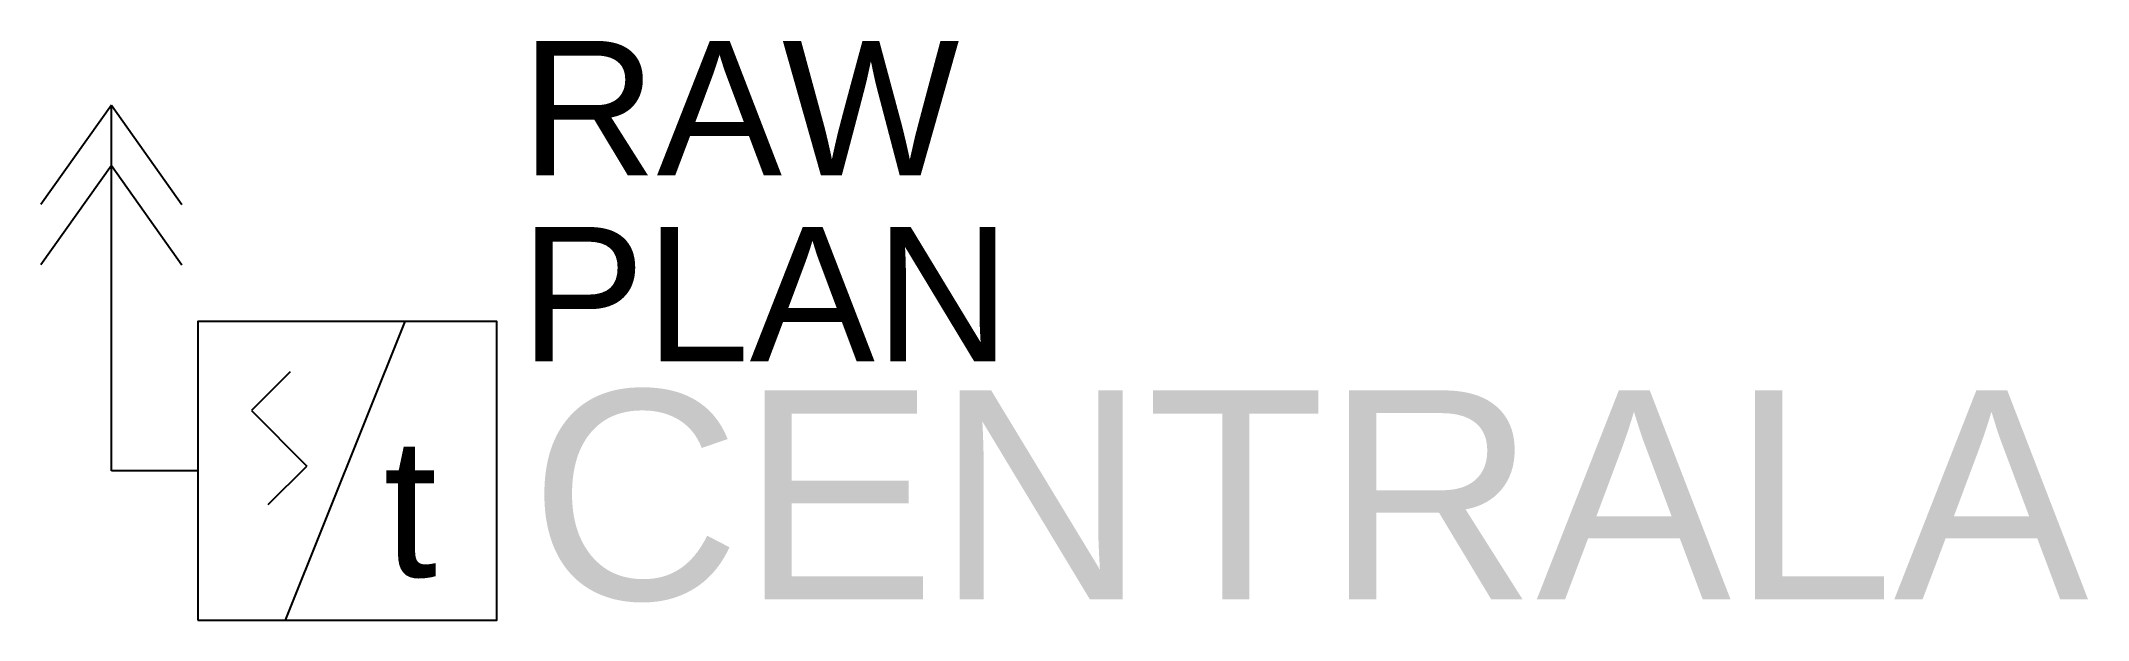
# Model space of a CAD drawing. Header units: millimetres. Extents: x -410 to 2330, y -200 to 575.
import ezdxf

# ---------------------------------------------------------------- set-up
doc = ezdxf.new("R2010")
doc.units = ezdxf.units.MM
doc.styles.add('opis_czujki', font='arial.ttf')
doc.styles.add('opis_czujki_2', font='arial.ttf')
doc.styles.get("Standard").update_dxf_attribs({"font": 'arial.ttf'})

msp = doc.modelspace()

# ---------------------------------------------------------------- linework, layer by layer
for p, q in [((-315.4, 489.2), (-409.6, 356.2)), ((-315.4, -0.5), (-315.4, 489.2)), ((-315.4, 489.2), (-221.2, 356.2)), ((-315.4, 408.2), (-409.6, 275.2)), ((-315.4, 408.2), (-221.2, 275.2)), ((-76.3, 131.8), (-128, 80.1)), ((-128, 80.1), (-53.7, 5.8)), ((-105.4, -45.9), (-53.7, 5.8)), ((-199.6, -0.5), (-315.4, -0.5))]:
    msp.add_line(p, q)
msp.add_lwpolyline([(-199.6, -200.5), (200.4, -200.5), (200.4, 199.5), (-199.6, 199.5)], close=True)
msp.add_lwpolyline([(77.2, 199.5), (-82.7, -200.5)])

# ---------------------------------------------------------------- texts
at = {"insert": (48.5, 43), "char_height": 185.7, "width": 185.746, "attachment_point": 1}
msp.add_mtext('t', dxfattribs=at)
for tag, p, height, style, flags in [('RAW', (232.8, 395.1), 180, 'opis_czujki_2', 9), ('PLAN', (231.2, 145.9), 180, 'opis_czujki_2', 9), ('CENTRALA', (244.2, -172.9), 280, 'opis_czujki', 8)]:
    msp.add_attdef(tag, p, 'xx', height=height, dxfattribs=dict(style=style, flags=flags))

doc.saveas('drawing.dxf')
